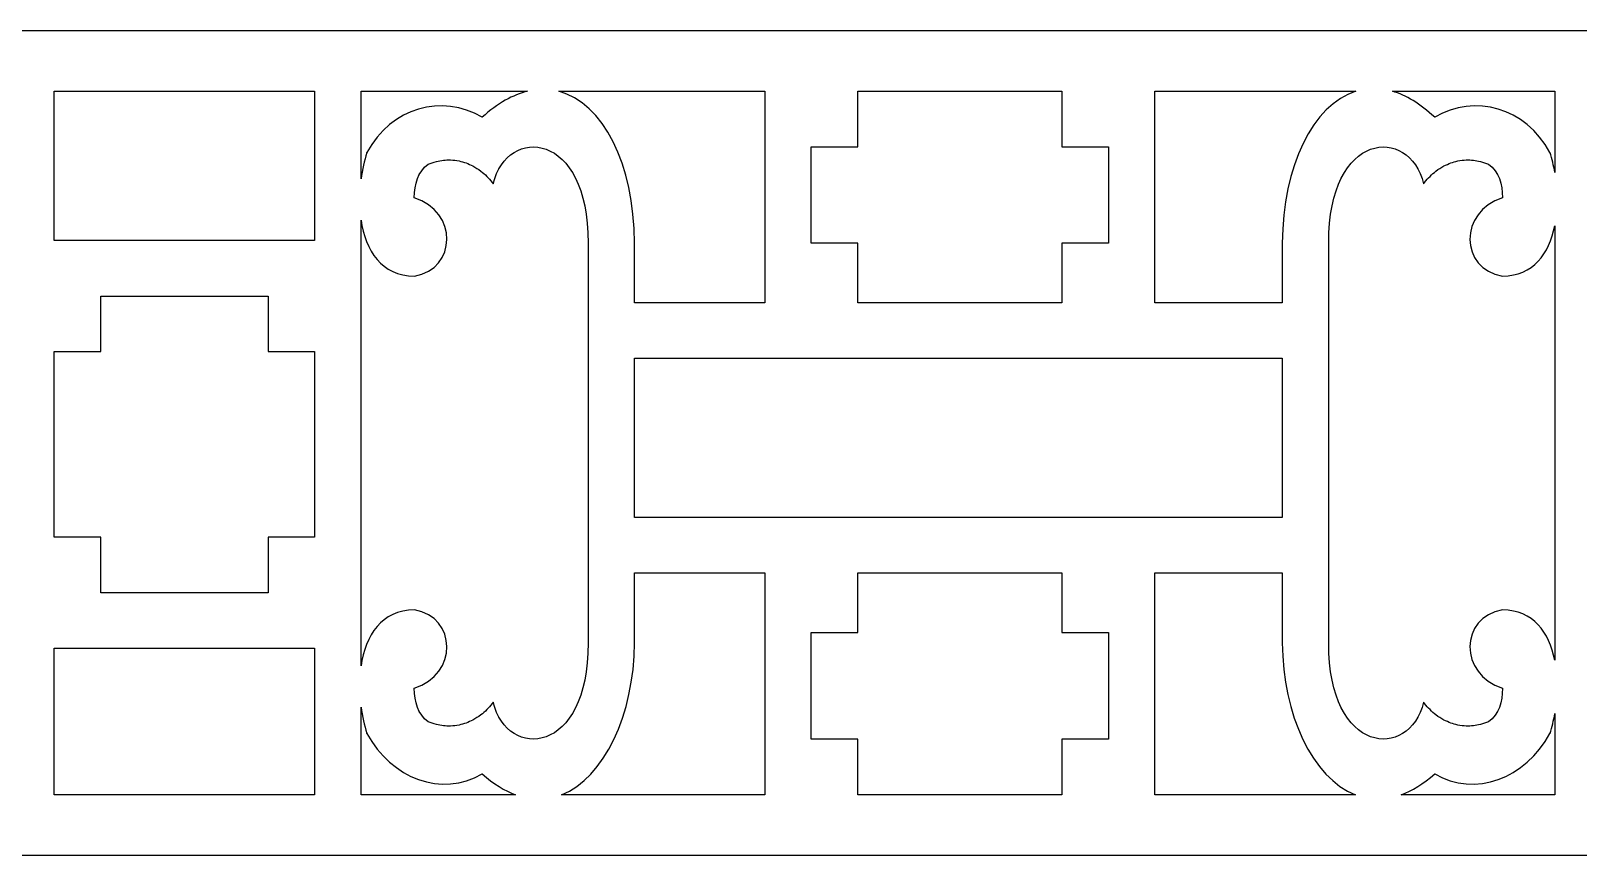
# Model space of a CAD drawing. Header units: centimetres. Extents: x -28 to 24.6, y 2.7 to 11.3.
# Drawn here: x -11.37 to 4.83, y 2.68 to 11.3 of the extents above; entities that cross this region are included whole.
import ezdxf

# ---------------------------------------------------------------- set-up
doc = ezdxf.new("R2010")
doc.units = ezdxf.units.CM
doc.header["$MEASUREMENT"] = 0
doc.layers.add('layer 1', color=7, linetype='Continuous')

msp = doc.modelspace()

# ---------------------------------------------------------------- linework, layer by layer
at = {"layer": 'layer 1', "color": 242}
for points, knots in [([(24.63879, 11.3016), (24.63879, 11.3016), (24.63879, 2.67812), (24.63879, 2.67812), (24.63879, 2.67812), (24.63879, 2.67812), (-27.96447, 2.67812), (-27.96447, 2.67812), (-27.96447, 2.67812), (-27.96447, 2.67812), (-27.96447, 11.3016), (-27.96447, 11.3016), (-27.96447, 11.3016), (-27.96447, 11.3016), (24.63879, 11.3016), (24.63879, 11.3016)], [0, 0, 0, 0, 0.2, 0.2, 0.2, 0.2, 0.4, 0.4, 0.4, 0.4, 0.6, 0.6, 0.6, 0.6, 1, 1, 1, 1]), ([(-11.12282, 10.67041), (-11.12282, 10.67041), (-11.12282, 9.10737), (-11.12282, 9.10737), (-11.12282, 9.10737), (-11.12282, 9.10737), (-8.39776, 9.10737), (-8.39776, 9.10737), (-8.39776, 9.10737), (-8.39776, 9.10737), (-8.39776, 10.67041), (-8.39776, 10.67041), (-8.39776, 10.67041), (-8.39776, 10.67041), (-11.12282, 10.67041), (-11.12282, 10.67041)], [0, 0, 0, 0, 0.2, 0.2, 0.2, 0.2, 0.4, 0.4, 0.4, 0.4, 0.6, 0.6, 0.6, 0.6, 1, 1, 1, 1]), ([(-7.91114, 10.67041), (-7.91114, 10.67041), (-7.91114, 9.75371), (-7.91114, 9.75371), (-7.91114, 9.75371), (-7.89815, 9.8505), (-7.8771, 9.94386), (-7.84957, 10.02822), (-7.84957, 10.02822), (-7.5943, 10.50369), (-7.06294, 10.64637), (-6.6435, 10.39861), (-6.6435, 10.39861), (-6.47983, 10.54584), (-6.32, 10.63351), (-6.16855, 10.67041), (-6.16855, 10.67041), (-6.16855, 10.67041), (-7.91114, 10.67041), (-7.91114, 10.67041)], [0, 0, 0, 0, 0.16666667, 0.16666667, 0.16666667, 0.16666667, 0.33333333, 0.33333333, 0.33333333, 0.33333333, 0.5, 0.5, 0.5, 0.5, 0.66666667, 0.66666667, 0.66666667, 0.66666667, 1, 1, 1, 1]), ([(-5.84176, 10.67041), (-5.37815, 10.54993), (-5.05265, 9.91078), (-5.04761, 9.08226), (-5.04761, 9.08226), (-5.04761, 8.51389), (-5.04761, 9.02668), (-5.04761, 8.4583), (-5.04761, 8.4583), (-5.04761, 8.4583), (-3.68475, 8.4583), (-3.68475, 8.4583), (-3.68475, 8.4583), (-3.68475, 8.4583), (-3.68475, 10.67041), (-3.68475, 10.67041), (-3.68475, 10.67041), (-3.68475, 10.67041), (-5.84176, 10.67041), (-5.84176, 10.67041)], [0, 0, 0, 0, 0.16666667, 0.16666667, 0.16666667, 0.16666667, 0.33333333, 0.33333333, 0.33333333, 0.33333333, 0.5, 0.5, 0.5, 0.5, 0.66666667, 0.66666667, 0.66666667, 0.66666667, 1, 1, 1, 1]), ([(-2.71152, 10.67041), (-2.71152, 10.67041), (-2.71152, 10.09), (-2.71152, 10.09), (-2.71152, 10.09), (-2.71152, 10.09), (-3.19814, 10.09), (-3.19814, 10.09), (-3.19814, 10.09), (-3.19814, 10.09), (-3.19814, 9.0817), (-3.19814, 9.0817), (-3.19814, 9.0817), (-3.19814, 9.0817), (-2.71152, 9.0817), (-2.71152, 9.0817), (-2.71152, 9.0817), (-2.71152, 9.0817), (-2.71152, 8.4583), (-2.71152, 8.4583), (-2.71152, 8.4583), (-2.71152, 8.4583), (-0.57386, 8.4583), (-0.57386, 8.4583), (-0.57386, 8.4583), (-0.57386, 8.4583), (-0.57386, 9.0817), (-0.57386, 9.0817), (-0.57386, 9.0817), (-0.57386, 9.0817), (-0.08724, 9.0817), (-0.08724, 9.0817), (-0.08724, 9.0817), (-0.08724, 9.0817), (-0.08724, 10.09), (-0.08724, 10.09), (-0.08724, 10.09), (-0.08724, 10.09), (-0.57386, 10.09), (-0.57386, 10.09), (-0.57386, 10.09), (-0.57386, 10.09), (-0.57386, 10.67041), (-0.57386, 10.67041), (-0.57386, 10.67041), (-0.57386, 10.67041), (-2.71152, 10.67041), (-2.71152, 10.67041)], [0, 0, 0, 0, 0.07692308, 0.07692308, 0.07692308, 0.07692308, 0.15384615, 0.15384615, 0.15384615, 0.15384615, 0.23076923, 0.23076923, 0.23076923, 0.23076923, 0.30769231, 0.30769231, 0.30769231, 0.30769231, 0.38461538, 0.38461538, 0.38461538, 0.38461538, 0.46153846, 0.46153846, 0.46153846, 0.46153846, 0.53846154, 0.53846154, 0.53846154, 0.53846154, 0.61538462, 0.61538462, 0.61538462, 0.61538462, 0.69230769, 0.69230769, 0.69230769, 0.69230769, 0.76923077, 0.76923077, 0.76923077, 0.76923077, 0.84615385, 0.84615385, 0.84615385, 0.84615385, 1, 1, 1, 1]), ([(0.39938, 10.67041), (0.39938, 10.67041), (0.39938, 8.4583), (0.39938, 8.4583), (0.39938, 8.4583), (0.39938, 8.4583), (1.73237, 8.4583), (1.73237, 8.4583), (1.73237, 8.4583), (1.73237, 9.02668), (1.73237, 8.51389), (1.73237, 9.08226), (1.73237, 9.08226), (1.73731, 9.88537), (2.05316, 10.52914), (2.50289, 10.67041), (2.50289, 10.67041), (2.50289, 10.67041), (0.39938, 10.67041), (0.39938, 10.67041)], [0, 0, 0, 0, 0.16666667, 0.16666667, 0.16666667, 0.16666667, 0.33333333, 0.33333333, 0.33333333, 0.33333333, 0.5, 0.5, 0.5, 0.5, 0.66666667, 0.66666667, 0.66666667, 0.66666667, 1, 1, 1, 1]), ([(2.88526, 10.67041), (3.0274, 10.62873), (3.17635, 10.54075), (3.32826, 10.39861), (3.32826, 10.39861), (3.74769, 10.64637), (4.27905, 10.50369), (4.53433, 10.02822), (4.53433, 10.02822), (4.55543, 9.96357), (4.57269, 9.89359), (4.58546, 9.82087), (4.58546, 9.82087), (4.58546, 9.82087), (4.58546, 10.67041), (4.58546, 10.67041), (4.58546, 10.67041), (4.58546, 10.67041), (2.88526, 10.67041), (2.88526, 10.67041)], [0, 0, 0, 0, 0.16666667, 0.16666667, 0.16666667, 0.16666667, 0.33333333, 0.33333333, 0.33333333, 0.33333333, 0.5, 0.5, 0.5, 0.5, 0.66666667, 0.66666667, 0.66666667, 0.66666667, 1, 1, 1, 1]), ([(-7.91114, 4.65638), (-7.86357, 4.97588), (-7.69788, 5.24196), (-7.35281, 5.24254), (-7.35281, 5.24254), (-6.90344, 5.1692), (-6.89404, 4.56559), (-7.35455, 4.42422), (-7.35455, 4.42422), (-7.3497, 4.27769), (-7.31611, 4.15107), (-7.20771, 4.0731), (-7.20771, 4.0731), (-7.17918, 4.06146), (-7.1514, 4.05187), (-7.12204, 4.04352), (-7.12204, 4.04352), (-7.07179, 4.03219), (-7.02516, 4.02708), (-6.97393, 4.0273), (-6.97393, 4.0273), (-6.94362, 4.02917), (-6.91474, 4.03262), (-6.88471, 4.03796), (-6.88471, 4.03796), (-6.83349, 4.05012), (-6.78814, 4.06663), (-6.73987, 4.09056), (-6.73987, 4.09056), (-6.71096, 4.10695), (-6.68414, 4.12425), (-6.65676, 4.14402), (-6.65676, 4.14402), (-6.61227, 4.17991), (-6.57488, 4.21687), (-6.5373, 4.26256), (-6.5373, 4.26256), (-6.53384, 4.2672), (-6.53044, 4.27184), (-6.52709, 4.27649), (-6.52709, 4.27649), (-6.37766, 3.66456), (-5.52807, 3.72072), (-5.53423, 4.89745), (-5.53423, 4.89745), (-5.53423, 7.62584), (-5.53423, 6.3539), (-5.53423, 9.08226), (-5.53423, 9.08226), (-5.52807, 10.25899), (-6.37766, 10.31516), (-6.52709, 9.70322), (-6.52709, 9.70322), (-6.53044, 9.70787), (-6.53384, 9.71251), (-6.5373, 9.71716), (-6.5373, 9.71716), (-6.57488, 9.76285), (-6.61227, 9.7998), (-6.65676, 9.83569), (-6.65676, 9.83569), (-6.68414, 9.85547), (-6.71096, 9.87276), (-6.73987, 9.88916), (-6.73987, 9.88916), (-6.78814, 9.91309), (-6.83349, 9.92959), (-6.88471, 9.94176), (-6.88471, 9.94176), (-6.91474, 9.9471), (-6.94362, 9.95055), (-6.97393, 9.95241), (-6.97393, 9.95241), (-7.02516, 9.95263), (-7.07179, 9.94752), (-7.12204, 9.93619), (-7.12204, 9.93619), (-7.1514, 9.92784), (-7.17918, 9.91825), (-7.20771, 9.90661), (-7.20771, 9.90661), (-7.31611, 9.82864), (-7.3497, 9.70202), (-7.35455, 9.5555), (-7.35455, 9.5555), (-6.89404, 9.41412), (-6.90344, 8.81051), (-7.35281, 8.73717), (-7.35281, 8.73717), (-7.69788, 8.73775), (-7.86357, 9.00383), (-7.91114, 9.32334), (-7.91114, 9.32334), (-7.91114, 9.32334), (-7.91114, 4.65638), (-7.91114, 4.65638)], [0, 0, 0, 0, 0.04, 0.04, 0.04, 0.04, 0.08, 0.08, 0.08, 0.08, 0.12, 0.12, 0.12, 0.12, 0.16, 0.16, 0.16, 0.16, 0.2, 0.2, 0.2, 0.2, 0.24, 0.24, 0.24, 0.24, 0.28, 0.28, 0.28, 0.28, 0.32, 0.32, 0.32, 0.32, 0.36, 0.36, 0.36, 0.36, 0.4, 0.4, 0.4, 0.4, 0.44, 0.44, 0.44, 0.44, 0.48, 0.48, 0.48, 0.48, 0.52, 0.52, 0.52, 0.52, 0.56, 0.56, 0.56, 0.56, 0.6, 0.6, 0.6, 0.6, 0.64, 0.64, 0.64, 0.64, 0.68, 0.68, 0.68, 0.68, 0.72, 0.72, 0.72, 0.72, 0.76, 0.76, 0.76, 0.76, 0.8, 0.8, 0.8, 0.8, 0.84, 0.84, 0.84, 0.84, 0.88, 0.88, 0.88, 0.88, 0.92, 0.92, 0.92, 0.92, 1, 1, 1, 1]), ([(4.58546, 4.71596), (4.58546, 4.71596), (4.58546, 9.26376), (4.58546, 9.26376), (4.58546, 9.26376), (4.52673, 8.97143), (4.36094, 8.73772), (4.03757, 8.73717), (4.03757, 8.73717), (3.5882, 8.81051), (3.5788, 9.41412), (4.03931, 9.5555), (4.03931, 9.5555), (4.03446, 9.70202), (4.00086, 9.82864), (3.89247, 9.90661), (3.89247, 9.90661), (3.86393, 9.91825), (3.83616, 9.92784), (3.80679, 9.93619), (3.80679, 9.93619), (3.75655, 9.94752), (3.70992, 9.95263), (3.65869, 9.95241), (3.65869, 9.95241), (3.62838, 9.95055), (3.59949, 9.9471), (3.56946, 9.94176), (3.56946, 9.94176), (3.51825, 9.92959), (3.47289, 9.91309), (3.42463, 9.88916), (3.42463, 9.88916), (3.39572, 9.87276), (3.36889, 9.85547), (3.34151, 9.83569), (3.34151, 9.83569), (3.29703, 9.7998), (3.25964, 9.76285), (3.22205, 9.71716), (3.22205, 9.71716), (3.2186, 9.71251), (3.2152, 9.70787), (3.21185, 9.70322), (3.21185, 9.70322), (3.06241, 10.31516), (2.21283, 10.25899), (2.21898, 9.08226), (2.21898, 9.08226), (2.21898, 6.3539), (2.21898, 7.62584), (2.21898, 4.89745), (2.21898, 4.89745), (2.21283, 3.72072), (3.06241, 3.66456), (3.21185, 4.27649), (3.21185, 4.27649), (3.2152, 4.27184), (3.2186, 4.2672), (3.22205, 4.26256), (3.22205, 4.26256), (3.25964, 4.21687), (3.29703, 4.17991), (3.34151, 4.14402), (3.34151, 4.14402), (3.36889, 4.12425), (3.39572, 4.10695), (3.42463, 4.09056), (3.42463, 4.09056), (3.47289, 4.06663), (3.51825, 4.05012), (3.56946, 4.03796), (3.56946, 4.03796), (3.59949, 4.03262), (3.62838, 4.02917), (3.65869, 4.0273), (3.65869, 4.0273), (3.70992, 4.02708), (3.75655, 4.03219), (3.80679, 4.04352), (3.80679, 4.04352), (3.83616, 4.05187), (3.86393, 4.06146), (3.89247, 4.0731), (3.89247, 4.0731), (4.00086, 4.15107), (4.03446, 4.27769), (4.03931, 4.42422), (4.03931, 4.42422), (3.5788, 4.56559), (3.5882, 5.1692), (4.03757, 5.24254), (4.03757, 5.24254), (4.36094, 5.242), (4.52674, 5.00827), (4.58546, 4.71596)], [0, 0, 0, 0, 0.04, 0.04, 0.04, 0.04, 0.08, 0.08, 0.08, 0.08, 0.12, 0.12, 0.12, 0.12, 0.16, 0.16, 0.16, 0.16, 0.2, 0.2, 0.2, 0.2, 0.24, 0.24, 0.24, 0.24, 0.28, 0.28, 0.28, 0.28, 0.32, 0.32, 0.32, 0.32, 0.36, 0.36, 0.36, 0.36, 0.4, 0.4, 0.4, 0.4, 0.44, 0.44, 0.44, 0.44, 0.48, 0.48, 0.48, 0.48, 0.52, 0.52, 0.52, 0.52, 0.56, 0.56, 0.56, 0.56, 0.6, 0.6, 0.6, 0.6, 0.64, 0.64, 0.64, 0.64, 0.68, 0.68, 0.68, 0.68, 0.72, 0.72, 0.72, 0.72, 0.76, 0.76, 0.76, 0.76, 0.8, 0.8, 0.8, 0.8, 0.84, 0.84, 0.84, 0.84, 0.88, 0.88, 0.88, 0.88, 0.92, 0.92, 0.92, 0.92, 1, 1, 1, 1]), ([(-7.84957, 10.02822), (-7.8498, 10.02781), (-7.85067, 10.02617), (-7.85181, 10.02404), (-7.85181, 10.02404), (-7.85181, 10.02404), (-7.84957, 10.02822), (-7.84957, 10.02822)], [0, 0, 0, 0, 0.33333333, 0.33333333, 0.33333333, 0.33333333, 1, 1, 1, 1]), ([(4.53433, 10.02822), (4.53456, 10.02781), (4.53543, 10.02617), (4.53656, 10.02404), (4.53656, 10.02404), (4.53656, 10.02404), (4.53433, 10.02822), (4.53433, 10.02822)], [0, 0, 0, 0, 0.33333333, 0.33333333, 0.33333333, 0.33333333, 1, 1, 1, 1]), ([(-8.39776, 6.00377), (-8.39776, 6.00377), (-8.39776, 7.94655), (-8.39776, 7.94655), (-8.39776, 7.94655), (-8.39776, 7.94655), (-8.88438, 7.94655), (-8.88438, 7.94655), (-8.88438, 7.94655), (-8.88438, 7.94655), (-8.88438, 8.52696), (-8.88438, 8.52696), (-8.88438, 8.52696), (-8.88438, 8.52696), (-10.6362, 8.52696), (-10.6362, 8.52696), (-10.6362, 8.52696), (-10.6362, 8.52696), (-10.6362, 7.94655), (-10.6362, 7.94655), (-10.6362, 7.94655), (-10.6362, 7.94655), (-11.12282, 7.94655), (-11.12282, 7.94655), (-11.12282, 7.94655), (-11.12282, 7.94655), (-11.12282, 6.00377), (-11.12282, 6.00377), (-11.12282, 6.00377), (-11.12282, 6.00377), (-10.6362, 6.00377), (-10.6362, 6.00377), (-10.6362, 6.00377), (-10.6362, 6.00377), (-10.6362, 5.42336), (-10.6362, 5.42336), (-10.6362, 5.42336), (-10.6362, 5.42336), (-8.88438, 5.42336), (-8.88438, 5.42336), (-8.88438, 5.42336), (-8.88438, 5.42336), (-8.88438, 6.00377), (-8.88438, 6.00377), (-8.88438, 6.00377), (-8.88438, 6.00377), (-8.39776, 6.00377), (-8.39776, 6.00377)], [0, 0, 0, 0, 0.07692308, 0.07692308, 0.07692308, 0.07692308, 0.15384615, 0.15384615, 0.15384615, 0.15384615, 0.23076923, 0.23076923, 0.23076923, 0.23076923, 0.30769231, 0.30769231, 0.30769231, 0.30769231, 0.38461538, 0.38461538, 0.38461538, 0.38461538, 0.46153846, 0.46153846, 0.46153846, 0.46153846, 0.53846154, 0.53846154, 0.53846154, 0.53846154, 0.61538462, 0.61538462, 0.61538462, 0.61538462, 0.69230769, 0.69230769, 0.69230769, 0.69230769, 0.76923077, 0.76923077, 0.76923077, 0.76923077, 0.84615385, 0.84615385, 0.84615385, 0.84615385, 1, 1, 1, 1]), ([(-5.04761, 6.20993), (-5.04761, 6.20993), (1.73237, 6.20993), (1.73237, 6.20993), (1.73237, 6.20993), (1.73237, 7.41462), (1.73237, 6.67321), (1.73237, 7.8779), (1.73237, 7.8779), (1.73237, 7.8779), (-5.04761, 7.8779), (-5.04761, 7.8779), (-5.04761, 7.8779), (-5.04761, 6.67321), (-5.04761, 7.41462), (-5.04761, 6.20993)], [0, 0, 0, 0, 0.2, 0.2, 0.2, 0.2, 0.4, 0.4, 0.4, 0.4, 0.6, 0.6, 0.6, 0.6, 1, 1, 1, 1]), ([(-3.68475, 3.30931), (-3.68475, 3.30931), (-3.68475, 5.62953), (-3.68475, 5.62953), (-3.68475, 5.62953), (-3.68475, 5.62953), (-5.04761, 5.62953), (-5.04761, 5.62953), (-5.04761, 5.62953), (-5.04761, 5.06115), (-5.04761, 5.46582), (-5.04761, 4.89745), (-5.04761, 4.89745), (-5.05254, 4.14779), (-5.36457, 3.48438), (-5.81258, 3.30931), (-5.81258, 3.30931), (-5.81258, 3.30931), (-3.68475, 3.30931), (-3.68475, 3.30931)], [0, 0, 0, 0, 0.16666667, 0.16666667, 0.16666667, 0.16666667, 0.33333333, 0.33333333, 0.33333333, 0.33333333, 0.5, 0.5, 0.5, 0.5, 0.66666667, 0.66666667, 0.66666667, 0.66666667, 1, 1, 1, 1]), ([(-0.57386, 3.30931), (-0.57386, 3.30931), (-0.57386, 3.88971), (-0.57386, 3.88971), (-0.57386, 3.88971), (-0.57386, 3.88971), (-0.08724, 3.88971), (-0.08724, 3.88971), (-0.08724, 3.88971), (-0.08724, 3.88971), (-0.08724, 5.00613), (-0.08724, 5.00613), (-0.08724, 5.00613), (-0.08724, 5.00613), (-0.57386, 5.00613), (-0.57386, 5.00613), (-0.57386, 5.00613), (-0.57386, 5.00613), (-0.57386, 5.62953), (-0.57386, 5.62953), (-0.57386, 5.62953), (-0.57386, 5.62953), (-2.71152, 5.62953), (-2.71152, 5.62953), (-2.71152, 5.62953), (-2.71152, 5.62953), (-2.71152, 5.00613), (-2.71152, 5.00613), (-2.71152, 5.00613), (-2.71152, 5.00613), (-3.19814, 5.00613), (-3.19814, 5.00613), (-3.19814, 5.00613), (-3.19814, 5.00613), (-3.19814, 3.88971), (-3.19814, 3.88971), (-3.19814, 3.88971), (-3.19814, 3.88971), (-2.71152, 3.88971), (-2.71152, 3.88971), (-2.71152, 3.88971), (-2.71152, 3.88971), (-2.71152, 3.30931), (-2.71152, 3.30931), (-2.71152, 3.30931), (-2.71152, 3.30931), (-0.57386, 3.30931), (-0.57386, 3.30931)], [0, 0, 0, 0, 0.07692308, 0.07692308, 0.07692308, 0.07692308, 0.15384615, 0.15384615, 0.15384615, 0.15384615, 0.23076923, 0.23076923, 0.23076923, 0.23076923, 0.30769231, 0.30769231, 0.30769231, 0.30769231, 0.38461538, 0.38461538, 0.38461538, 0.38461538, 0.46153846, 0.46153846, 0.46153846, 0.46153846, 0.53846154, 0.53846154, 0.53846154, 0.53846154, 0.61538462, 0.61538462, 0.61538462, 0.61538462, 0.69230769, 0.69230769, 0.69230769, 0.69230769, 0.76923077, 0.76923077, 0.76923077, 0.76923077, 0.84615385, 0.84615385, 0.84615385, 0.84615385, 1, 1, 1, 1]), ([(2.49735, 3.30931), (2.04933, 3.48436), (1.7373, 4.14779), (1.73237, 4.89745), (1.73237, 4.89745), (1.73237, 5.46582), (1.73237, 5.06115), (1.73237, 5.62953), (1.73237, 5.62953), (1.73237, 5.62953), (0.39938, 5.62953), (0.39938, 5.62953), (0.39938, 5.62953), (0.39938, 5.62953), (0.39938, 3.30931), (0.39938, 3.30931), (0.39938, 3.30931), (0.39938, 3.30931), (2.49735, 3.30931), (2.49735, 3.30931)], [0, 0, 0, 0, 0.16666667, 0.16666667, 0.16666667, 0.16666667, 0.33333333, 0.33333333, 0.33333333, 0.33333333, 0.5, 0.5, 0.5, 0.5, 0.66666667, 0.66666667, 0.66666667, 0.66666667, 1, 1, 1, 1]), ([(-8.39776, 3.30931), (-8.39776, 3.30931), (-8.39776, 4.84295), (-8.39776, 4.84295), (-8.39776, 4.84295), (-8.39776, 4.84295), (-11.12282, 4.84295), (-11.12282, 4.84295), (-11.12282, 4.84295), (-11.12282, 4.84295), (-11.12282, 3.30931), (-11.12282, 3.30931), (-11.12282, 3.30931), (-11.12282, 3.30931), (-8.39776, 3.30931), (-8.39776, 3.30931)], [0, 0, 0, 0, 0.2, 0.2, 0.2, 0.2, 0.4, 0.4, 0.4, 0.4, 0.6, 0.6, 0.6, 0.6, 1, 1, 1, 1]), ([(-6.29271, 3.30931), (-6.40641, 3.35086), (-6.52394, 3.42223), (-6.6435, 3.52766), (-6.6435, 3.52766), (-7.06294, 3.2799), (-7.5943, 3.47603), (-7.84957, 3.95149), (-7.84957, 3.95149), (-7.8771, 4.03585), (-7.89815, 4.12921), (-7.91114, 4.226), (-7.91114, 4.226), (-7.91114, 4.226), (-7.91114, 3.30931), (-7.91114, 3.30931), (-7.91114, 3.30931), (-7.91114, 3.30931), (-6.29271, 3.30931), (-6.29271, 3.30931)], [0, 0, 0, 0, 0.16666667, 0.16666667, 0.16666667, 0.16666667, 0.33333333, 0.33333333, 0.33333333, 0.33333333, 0.5, 0.5, 0.5, 0.5, 0.66666667, 0.66666667, 0.66666667, 0.66666667, 1, 1, 1, 1]), ([(4.58546, 3.30931), (4.58546, 3.30931), (4.58546, 4.15885), (4.58546, 4.15885), (4.58546, 4.15885), (4.57269, 4.08612), (4.55543, 4.01615), (4.53433, 3.95149), (4.53433, 3.95149), (4.27905, 3.47603), (3.74769, 3.2799), (3.32826, 3.52766), (3.32826, 3.52766), (3.2087, 3.42223), (3.09118, 3.3509), (2.97748, 3.30931), (2.97748, 3.30931), (2.97748, 3.30931), (4.58546, 3.30931), (4.58546, 3.30931)], [0, 0, 0, 0, 0.16666667, 0.16666667, 0.16666667, 0.16666667, 0.33333333, 0.33333333, 0.33333333, 0.33333333, 0.5, 0.5, 0.5, 0.5, 0.66666667, 0.66666667, 0.66666667, 0.66666667, 1, 1, 1, 1]), ([(-7.84957, 3.95149), (-7.8498, 3.9519), (-7.85067, 3.95354), (-7.85181, 3.95568), (-7.85181, 3.95568), (-7.85181, 3.95568), (-7.84957, 3.95149), (-7.84957, 3.95149)], [0, 0, 0, 0, 0.33333333, 0.33333333, 0.33333333, 0.33333333, 1, 1, 1, 1]), ([(4.53433, 3.95149), (4.53456, 3.9519), (4.53543, 3.95354), (4.53656, 3.95568), (4.53656, 3.95568), (4.53656, 3.95568), (4.53433, 3.95149), (4.53433, 3.95149)], [0, 0, 0, 0, 0.33333333, 0.33333333, 0.33333333, 0.33333333, 1, 1, 1, 1])]:
    msp.add_open_spline(points, degree=3, knots=knots, dxfattribs=at)
at = {"layer": 'layer 1', "color": 242, "lineweight": 9}
for points, knots in [([(24.63879, 11.3016), (24.63879, 11.3016), (24.63879, 2.67812), (24.63879, 2.67812), (24.63879, 2.67812), (24.63879, 2.67812), (-27.96447, 2.67812), (-27.96447, 2.67812), (-27.96447, 2.67812), (-27.96447, 2.67812), (-27.96447, 11.3016), (-27.96447, 11.3016), (-27.96447, 11.3016), (-27.96447, 11.3016), (24.63879, 11.3016), (24.63879, 11.3016)], [0, 0, 0, 0, 0.2, 0.2, 0.2, 0.2, 0.4, 0.4, 0.4, 0.4, 0.6, 0.6, 0.6, 0.6, 1, 1, 1, 1]), ([(-11.12282, 10.67041), (-11.12282, 10.67041), (-11.12282, 9.10737), (-11.12282, 9.10737), (-11.12282, 9.10737), (-11.12282, 9.10737), (-8.39776, 9.10737), (-8.39776, 9.10737), (-8.39776, 9.10737), (-8.39776, 9.10737), (-8.39776, 10.67041), (-8.39776, 10.67041), (-8.39776, 10.67041), (-8.39776, 10.67041), (-11.12282, 10.67041), (-11.12282, 10.67041)], [0, 0, 0, 0, 0.2, 0.2, 0.2, 0.2, 0.4, 0.4, 0.4, 0.4, 0.6, 0.6, 0.6, 0.6, 1, 1, 1, 1]), ([(-7.91114, 10.67041), (-7.91114, 10.67041), (-7.91114, 9.75371), (-7.91114, 9.75371), (-7.91114, 9.75371), (-7.89815, 9.8505), (-7.8771, 9.94386), (-7.84957, 10.02822), (-7.84957, 10.02822), (-7.5943, 10.50369), (-7.06294, 10.64637), (-6.6435, 10.39861), (-6.6435, 10.39861), (-6.47983, 10.54584), (-6.32, 10.63351), (-6.16855, 10.67041), (-6.16855, 10.67041), (-6.16855, 10.67041), (-7.91114, 10.67041), (-7.91114, 10.67041)], [0, 0, 0, 0, 0.16666667, 0.16666667, 0.16666667, 0.16666667, 0.33333333, 0.33333333, 0.33333333, 0.33333333, 0.5, 0.5, 0.5, 0.5, 0.66666667, 0.66666667, 0.66666667, 0.66666667, 1, 1, 1, 1]), ([(-5.84176, 10.67041), (-5.37815, 10.54993), (-5.05265, 9.91078), (-5.04761, 9.08226), (-5.04761, 9.08226), (-5.04761, 8.51389), (-5.04761, 9.02668), (-5.04761, 8.4583), (-5.04761, 8.4583), (-5.04761, 8.4583), (-3.68475, 8.4583), (-3.68475, 8.4583), (-3.68475, 8.4583), (-3.68475, 8.4583), (-3.68475, 10.67041), (-3.68475, 10.67041), (-3.68475, 10.67041), (-3.68475, 10.67041), (-5.84176, 10.67041), (-5.84176, 10.67041)], [0, 0, 0, 0, 0.16666667, 0.16666667, 0.16666667, 0.16666667, 0.33333333, 0.33333333, 0.33333333, 0.33333333, 0.5, 0.5, 0.5, 0.5, 0.66666667, 0.66666667, 0.66666667, 0.66666667, 1, 1, 1, 1]), ([(-2.71152, 10.67041), (-2.71152, 10.67041), (-2.71152, 10.09), (-2.71152, 10.09), (-2.71152, 10.09), (-2.71152, 10.09), (-3.19814, 10.09), (-3.19814, 10.09), (-3.19814, 10.09), (-3.19814, 10.09), (-3.19814, 9.0817), (-3.19814, 9.0817), (-3.19814, 9.0817), (-3.19814, 9.0817), (-2.71152, 9.0817), (-2.71152, 9.0817), (-2.71152, 9.0817), (-2.71152, 9.0817), (-2.71152, 8.4583), (-2.71152, 8.4583), (-2.71152, 8.4583), (-2.71152, 8.4583), (-0.57386, 8.4583), (-0.57386, 8.4583), (-0.57386, 8.4583), (-0.57386, 8.4583), (-0.57386, 9.0817), (-0.57386, 9.0817), (-0.57386, 9.0817), (-0.57386, 9.0817), (-0.08724, 9.0817), (-0.08724, 9.0817), (-0.08724, 9.0817), (-0.08724, 9.0817), (-0.08724, 10.09), (-0.08724, 10.09), (-0.08724, 10.09), (-0.08724, 10.09), (-0.57386, 10.09), (-0.57386, 10.09), (-0.57386, 10.09), (-0.57386, 10.09), (-0.57386, 10.67041), (-0.57386, 10.67041), (-0.57386, 10.67041), (-0.57386, 10.67041), (-2.71152, 10.67041), (-2.71152, 10.67041)], [0, 0, 0, 0, 0.07692308, 0.07692308, 0.07692308, 0.07692308, 0.15384615, 0.15384615, 0.15384615, 0.15384615, 0.23076923, 0.23076923, 0.23076923, 0.23076923, 0.30769231, 0.30769231, 0.30769231, 0.30769231, 0.38461538, 0.38461538, 0.38461538, 0.38461538, 0.46153846, 0.46153846, 0.46153846, 0.46153846, 0.53846154, 0.53846154, 0.53846154, 0.53846154, 0.61538462, 0.61538462, 0.61538462, 0.61538462, 0.69230769, 0.69230769, 0.69230769, 0.69230769, 0.76923077, 0.76923077, 0.76923077, 0.76923077, 0.84615385, 0.84615385, 0.84615385, 0.84615385, 1, 1, 1, 1]), ([(0.39938, 10.67041), (0.39938, 10.67041), (0.39938, 8.4583), (0.39938, 8.4583), (0.39938, 8.4583), (0.39938, 8.4583), (1.73237, 8.4583), (1.73237, 8.4583), (1.73237, 8.4583), (1.73237, 9.02668), (1.73237, 8.51389), (1.73237, 9.08226), (1.73237, 9.08226), (1.73731, 9.88537), (2.05316, 10.52914), (2.50289, 10.67041), (2.50289, 10.67041), (2.50289, 10.67041), (0.39938, 10.67041), (0.39938, 10.67041)], [0, 0, 0, 0, 0.16666667, 0.16666667, 0.16666667, 0.16666667, 0.33333333, 0.33333333, 0.33333333, 0.33333333, 0.5, 0.5, 0.5, 0.5, 0.66666667, 0.66666667, 0.66666667, 0.66666667, 1, 1, 1, 1]), ([(2.88526, 10.67041), (3.0274, 10.62873), (3.17635, 10.54075), (3.32826, 10.39861), (3.32826, 10.39861), (3.74769, 10.64637), (4.27905, 10.50369), (4.53433, 10.02822), (4.53433, 10.02822), (4.55543, 9.96357), (4.57269, 9.89359), (4.58546, 9.82087), (4.58546, 9.82087), (4.58546, 9.82087), (4.58546, 10.67041), (4.58546, 10.67041), (4.58546, 10.67041), (4.58546, 10.67041), (2.88526, 10.67041), (2.88526, 10.67041)], [0, 0, 0, 0, 0.16666667, 0.16666667, 0.16666667, 0.16666667, 0.33333333, 0.33333333, 0.33333333, 0.33333333, 0.5, 0.5, 0.5, 0.5, 0.66666667, 0.66666667, 0.66666667, 0.66666667, 1, 1, 1, 1]), ([(-7.91114, 4.65638), (-7.86357, 4.97588), (-7.69788, 5.24196), (-7.35281, 5.24254), (-7.35281, 5.24254), (-6.90344, 5.1692), (-6.89404, 4.56559), (-7.35455, 4.42422), (-7.35455, 4.42422), (-7.3497, 4.27769), (-7.31611, 4.15107), (-7.20771, 4.0731), (-7.20771, 4.0731), (-7.17918, 4.06146), (-7.1514, 4.05187), (-7.12204, 4.04352), (-7.12204, 4.04352), (-7.07179, 4.03219), (-7.02516, 4.02708), (-6.97393, 4.0273), (-6.97393, 4.0273), (-6.94362, 4.02917), (-6.91474, 4.03262), (-6.88471, 4.03796), (-6.88471, 4.03796), (-6.83349, 4.05012), (-6.78814, 4.06663), (-6.73987, 4.09056), (-6.73987, 4.09056), (-6.71096, 4.10695), (-6.68414, 4.12425), (-6.65676, 4.14402), (-6.65676, 4.14402), (-6.61227, 4.17991), (-6.57488, 4.21687), (-6.5373, 4.26256), (-6.5373, 4.26256), (-6.53384, 4.2672), (-6.53044, 4.27184), (-6.52709, 4.27649), (-6.52709, 4.27649), (-6.37766, 3.66456), (-5.52807, 3.72072), (-5.53423, 4.89745), (-5.53423, 4.89745), (-5.53423, 7.62584), (-5.53423, 6.3539), (-5.53423, 9.08226), (-5.53423, 9.08226), (-5.52807, 10.25899), (-6.37766, 10.31516), (-6.52709, 9.70322), (-6.52709, 9.70322), (-6.53044, 9.70787), (-6.53384, 9.71251), (-6.5373, 9.71716), (-6.5373, 9.71716), (-6.57488, 9.76285), (-6.61227, 9.7998), (-6.65676, 9.83569), (-6.65676, 9.83569), (-6.68414, 9.85547), (-6.71096, 9.87276), (-6.73987, 9.88916), (-6.73987, 9.88916), (-6.78814, 9.91309), (-6.83349, 9.92959), (-6.88471, 9.94176), (-6.88471, 9.94176), (-6.91474, 9.9471), (-6.94362, 9.95055), (-6.97393, 9.95241), (-6.97393, 9.95241), (-7.02516, 9.95263), (-7.07179, 9.94752), (-7.12204, 9.93619), (-7.12204, 9.93619), (-7.1514, 9.92784), (-7.17918, 9.91825), (-7.20771, 9.90661), (-7.20771, 9.90661), (-7.31611, 9.82864), (-7.3497, 9.70202), (-7.35455, 9.5555), (-7.35455, 9.5555), (-6.89404, 9.41412), (-6.90344, 8.81051), (-7.35281, 8.73717), (-7.35281, 8.73717), (-7.69788, 8.73775), (-7.86357, 9.00383), (-7.91114, 9.32334), (-7.91114, 9.32334), (-7.91114, 9.32334), (-7.91114, 4.65638), (-7.91114, 4.65638)], [0, 0, 0, 0, 0.04, 0.04, 0.04, 0.04, 0.08, 0.08, 0.08, 0.08, 0.12, 0.12, 0.12, 0.12, 0.16, 0.16, 0.16, 0.16, 0.2, 0.2, 0.2, 0.2, 0.24, 0.24, 0.24, 0.24, 0.28, 0.28, 0.28, 0.28, 0.32, 0.32, 0.32, 0.32, 0.36, 0.36, 0.36, 0.36, 0.4, 0.4, 0.4, 0.4, 0.44, 0.44, 0.44, 0.44, 0.48, 0.48, 0.48, 0.48, 0.52, 0.52, 0.52, 0.52, 0.56, 0.56, 0.56, 0.56, 0.6, 0.6, 0.6, 0.6, 0.64, 0.64, 0.64, 0.64, 0.68, 0.68, 0.68, 0.68, 0.72, 0.72, 0.72, 0.72, 0.76, 0.76, 0.76, 0.76, 0.8, 0.8, 0.8, 0.8, 0.84, 0.84, 0.84, 0.84, 0.88, 0.88, 0.88, 0.88, 0.92, 0.92, 0.92, 0.92, 1, 1, 1, 1]), ([(4.58546, 4.71596), (4.58546, 4.71596), (4.58546, 9.26376), (4.58546, 9.26376), (4.58546, 9.26376), (4.52673, 8.97143), (4.36094, 8.73772), (4.03757, 8.73717), (4.03757, 8.73717), (3.5882, 8.81051), (3.5788, 9.41412), (4.03931, 9.5555), (4.03931, 9.5555), (4.03446, 9.70202), (4.00086, 9.82864), (3.89247, 9.90661), (3.89247, 9.90661), (3.86393, 9.91825), (3.83616, 9.92784), (3.80679, 9.93619), (3.80679, 9.93619), (3.75655, 9.94752), (3.70992, 9.95263), (3.65869, 9.95241), (3.65869, 9.95241), (3.62838, 9.95055), (3.59949, 9.9471), (3.56946, 9.94176), (3.56946, 9.94176), (3.51825, 9.92959), (3.47289, 9.91309), (3.42463, 9.88916), (3.42463, 9.88916), (3.39572, 9.87276), (3.36889, 9.85547), (3.34151, 9.83569), (3.34151, 9.83569), (3.29703, 9.7998), (3.25964, 9.76285), (3.22205, 9.71716), (3.22205, 9.71716), (3.2186, 9.71251), (3.2152, 9.70787), (3.21185, 9.70322), (3.21185, 9.70322), (3.06241, 10.31516), (2.21283, 10.25899), (2.21898, 9.08226), (2.21898, 9.08226), (2.21898, 6.3539), (2.21898, 7.62584), (2.21898, 4.89745), (2.21898, 4.89745), (2.21283, 3.72072), (3.06241, 3.66456), (3.21185, 4.27649), (3.21185, 4.27649), (3.2152, 4.27184), (3.2186, 4.2672), (3.22205, 4.26256), (3.22205, 4.26256), (3.25964, 4.21687), (3.29703, 4.17991), (3.34151, 4.14402), (3.34151, 4.14402), (3.36889, 4.12425), (3.39572, 4.10695), (3.42463, 4.09056), (3.42463, 4.09056), (3.47289, 4.06663), (3.51825, 4.05012), (3.56946, 4.03796), (3.56946, 4.03796), (3.59949, 4.03262), (3.62838, 4.02917), (3.65869, 4.0273), (3.65869, 4.0273), (3.70992, 4.02708), (3.75655, 4.03219), (3.80679, 4.04352), (3.80679, 4.04352), (3.83616, 4.05187), (3.86393, 4.06146), (3.89247, 4.0731), (3.89247, 4.0731), (4.00086, 4.15107), (4.03446, 4.27769), (4.03931, 4.42422), (4.03931, 4.42422), (3.5788, 4.56559), (3.5882, 5.1692), (4.03757, 5.24254), (4.03757, 5.24254), (4.36094, 5.242), (4.52674, 5.00827), (4.58546, 4.71596)], [0, 0, 0, 0, 0.04, 0.04, 0.04, 0.04, 0.08, 0.08, 0.08, 0.08, 0.12, 0.12, 0.12, 0.12, 0.16, 0.16, 0.16, 0.16, 0.2, 0.2, 0.2, 0.2, 0.24, 0.24, 0.24, 0.24, 0.28, 0.28, 0.28, 0.28, 0.32, 0.32, 0.32, 0.32, 0.36, 0.36, 0.36, 0.36, 0.4, 0.4, 0.4, 0.4, 0.44, 0.44, 0.44, 0.44, 0.48, 0.48, 0.48, 0.48, 0.52, 0.52, 0.52, 0.52, 0.56, 0.56, 0.56, 0.56, 0.6, 0.6, 0.6, 0.6, 0.64, 0.64, 0.64, 0.64, 0.68, 0.68, 0.68, 0.68, 0.72, 0.72, 0.72, 0.72, 0.76, 0.76, 0.76, 0.76, 0.8, 0.8, 0.8, 0.8, 0.84, 0.84, 0.84, 0.84, 0.88, 0.88, 0.88, 0.88, 0.92, 0.92, 0.92, 0.92, 1, 1, 1, 1]), ([(-8.39776, 6.00377), (-8.39776, 6.00377), (-8.39776, 7.94655), (-8.39776, 7.94655), (-8.39776, 7.94655), (-8.39776, 7.94655), (-8.88438, 7.94655), (-8.88438, 7.94655), (-8.88438, 7.94655), (-8.88438, 7.94655), (-8.88438, 8.52696), (-8.88438, 8.52696), (-8.88438, 8.52696), (-8.88438, 8.52696), (-10.6362, 8.52696), (-10.6362, 8.52696), (-10.6362, 8.52696), (-10.6362, 8.52696), (-10.6362, 7.94655), (-10.6362, 7.94655), (-10.6362, 7.94655), (-10.6362, 7.94655), (-11.12282, 7.94655), (-11.12282, 7.94655), (-11.12282, 7.94655), (-11.12282, 7.94655), (-11.12282, 6.00377), (-11.12282, 6.00377), (-11.12282, 6.00377), (-11.12282, 6.00377), (-10.6362, 6.00377), (-10.6362, 6.00377), (-10.6362, 6.00377), (-10.6362, 6.00377), (-10.6362, 5.42336), (-10.6362, 5.42336), (-10.6362, 5.42336), (-10.6362, 5.42336), (-8.88438, 5.42336), (-8.88438, 5.42336), (-8.88438, 5.42336), (-8.88438, 5.42336), (-8.88438, 6.00377), (-8.88438, 6.00377), (-8.88438, 6.00377), (-8.88438, 6.00377), (-8.39776, 6.00377), (-8.39776, 6.00377)], [0, 0, 0, 0, 0.07692308, 0.07692308, 0.07692308, 0.07692308, 0.15384615, 0.15384615, 0.15384615, 0.15384615, 0.23076923, 0.23076923, 0.23076923, 0.23076923, 0.30769231, 0.30769231, 0.30769231, 0.30769231, 0.38461538, 0.38461538, 0.38461538, 0.38461538, 0.46153846, 0.46153846, 0.46153846, 0.46153846, 0.53846154, 0.53846154, 0.53846154, 0.53846154, 0.61538462, 0.61538462, 0.61538462, 0.61538462, 0.69230769, 0.69230769, 0.69230769, 0.69230769, 0.76923077, 0.76923077, 0.76923077, 0.76923077, 0.84615385, 0.84615385, 0.84615385, 0.84615385, 1, 1, 1, 1]), ([(-5.04761, 6.20993), (-5.04761, 6.20993), (1.73237, 6.20993), (1.73237, 6.20993), (1.73237, 6.20993), (1.73237, 7.41462), (1.73237, 6.67321), (1.73237, 7.8779), (1.73237, 7.8779), (1.73237, 7.8779), (-5.04761, 7.8779), (-5.04761, 7.8779), (-5.04761, 7.8779), (-5.04761, 6.67321), (-5.04761, 7.41462), (-5.04761, 6.20993)], [0, 0, 0, 0, 0.2, 0.2, 0.2, 0.2, 0.4, 0.4, 0.4, 0.4, 0.6, 0.6, 0.6, 0.6, 1, 1, 1, 1]), ([(-3.68475, 3.30931), (-3.68475, 3.30931), (-3.68475, 5.62953), (-3.68475, 5.62953), (-3.68475, 5.62953), (-3.68475, 5.62953), (-5.04761, 5.62953), (-5.04761, 5.62953), (-5.04761, 5.62953), (-5.04761, 5.06115), (-5.04761, 5.46582), (-5.04761, 4.89745), (-5.04761, 4.89745), (-5.05254, 4.14779), (-5.36457, 3.48438), (-5.81258, 3.30931), (-5.81258, 3.30931), (-5.81258, 3.30931), (-3.68475, 3.30931), (-3.68475, 3.30931)], [0, 0, 0, 0, 0.16666667, 0.16666667, 0.16666667, 0.16666667, 0.33333333, 0.33333333, 0.33333333, 0.33333333, 0.5, 0.5, 0.5, 0.5, 0.66666667, 0.66666667, 0.66666667, 0.66666667, 1, 1, 1, 1]), ([(-0.57386, 3.30931), (-0.57386, 3.30931), (-0.57386, 3.88971), (-0.57386, 3.88971), (-0.57386, 3.88971), (-0.57386, 3.88971), (-0.08724, 3.88971), (-0.08724, 3.88971), (-0.08724, 3.88971), (-0.08724, 3.88971), (-0.08724, 5.00613), (-0.08724, 5.00613), (-0.08724, 5.00613), (-0.08724, 5.00613), (-0.57386, 5.00613), (-0.57386, 5.00613), (-0.57386, 5.00613), (-0.57386, 5.00613), (-0.57386, 5.62953), (-0.57386, 5.62953), (-0.57386, 5.62953), (-0.57386, 5.62953), (-2.71152, 5.62953), (-2.71152, 5.62953), (-2.71152, 5.62953), (-2.71152, 5.62953), (-2.71152, 5.00613), (-2.71152, 5.00613), (-2.71152, 5.00613), (-2.71152, 5.00613), (-3.19814, 5.00613), (-3.19814, 5.00613), (-3.19814, 5.00613), (-3.19814, 5.00613), (-3.19814, 3.88971), (-3.19814, 3.88971), (-3.19814, 3.88971), (-3.19814, 3.88971), (-2.71152, 3.88971), (-2.71152, 3.88971), (-2.71152, 3.88971), (-2.71152, 3.88971), (-2.71152, 3.30931), (-2.71152, 3.30931), (-2.71152, 3.30931), (-2.71152, 3.30931), (-0.57386, 3.30931), (-0.57386, 3.30931)], [0, 0, 0, 0, 0.07692308, 0.07692308, 0.07692308, 0.07692308, 0.15384615, 0.15384615, 0.15384615, 0.15384615, 0.23076923, 0.23076923, 0.23076923, 0.23076923, 0.30769231, 0.30769231, 0.30769231, 0.30769231, 0.38461538, 0.38461538, 0.38461538, 0.38461538, 0.46153846, 0.46153846, 0.46153846, 0.46153846, 0.53846154, 0.53846154, 0.53846154, 0.53846154, 0.61538462, 0.61538462, 0.61538462, 0.61538462, 0.69230769, 0.69230769, 0.69230769, 0.69230769, 0.76923077, 0.76923077, 0.76923077, 0.76923077, 0.84615385, 0.84615385, 0.84615385, 0.84615385, 1, 1, 1, 1]), ([(2.49735, 3.30931), (2.04933, 3.48436), (1.7373, 4.14779), (1.73237, 4.89745), (1.73237, 4.89745), (1.73237, 5.46582), (1.73237, 5.06115), (1.73237, 5.62953), (1.73237, 5.62953), (1.73237, 5.62953), (0.39938, 5.62953), (0.39938, 5.62953), (0.39938, 5.62953), (0.39938, 5.62953), (0.39938, 3.30931), (0.39938, 3.30931), (0.39938, 3.30931), (0.39938, 3.30931), (2.49735, 3.30931), (2.49735, 3.30931)], [0, 0, 0, 0, 0.16666667, 0.16666667, 0.16666667, 0.16666667, 0.33333333, 0.33333333, 0.33333333, 0.33333333, 0.5, 0.5, 0.5, 0.5, 0.66666667, 0.66666667, 0.66666667, 0.66666667, 1, 1, 1, 1]), ([(-8.39776, 3.30931), (-8.39776, 3.30931), (-8.39776, 4.84295), (-8.39776, 4.84295), (-8.39776, 4.84295), (-8.39776, 4.84295), (-11.12282, 4.84295), (-11.12282, 4.84295), (-11.12282, 4.84295), (-11.12282, 4.84295), (-11.12282, 3.30931), (-11.12282, 3.30931), (-11.12282, 3.30931), (-11.12282, 3.30931), (-8.39776, 3.30931), (-8.39776, 3.30931)], [0, 0, 0, 0, 0.2, 0.2, 0.2, 0.2, 0.4, 0.4, 0.4, 0.4, 0.6, 0.6, 0.6, 0.6, 1, 1, 1, 1]), ([(-6.29271, 3.30931), (-6.40641, 3.35086), (-6.52394, 3.42223), (-6.6435, 3.52766), (-6.6435, 3.52766), (-7.06294, 3.2799), (-7.5943, 3.47603), (-7.84957, 3.95149), (-7.84957, 3.95149), (-7.8771, 4.03585), (-7.89815, 4.12921), (-7.91114, 4.226), (-7.91114, 4.226), (-7.91114, 4.226), (-7.91114, 3.30931), (-7.91114, 3.30931), (-7.91114, 3.30931), (-7.91114, 3.30931), (-6.29271, 3.30931), (-6.29271, 3.30931)], [0, 0, 0, 0, 0.16666667, 0.16666667, 0.16666667, 0.16666667, 0.33333333, 0.33333333, 0.33333333, 0.33333333, 0.5, 0.5, 0.5, 0.5, 0.66666667, 0.66666667, 0.66666667, 0.66666667, 1, 1, 1, 1]), ([(4.58546, 3.30931), (4.58546, 3.30931), (4.58546, 4.15885), (4.58546, 4.15885), (4.58546, 4.15885), (4.57269, 4.08612), (4.55543, 4.01615), (4.53433, 3.95149), (4.53433, 3.95149), (4.27905, 3.47603), (3.74769, 3.2799), (3.32826, 3.52766), (3.32826, 3.52766), (3.2087, 3.42223), (3.09118, 3.3509), (2.97748, 3.30931), (2.97748, 3.30931), (2.97748, 3.30931), (4.58546, 3.30931), (4.58546, 3.30931)], [0, 0, 0, 0, 0.16666667, 0.16666667, 0.16666667, 0.16666667, 0.33333333, 0.33333333, 0.33333333, 0.33333333, 0.5, 0.5, 0.5, 0.5, 0.66666667, 0.66666667, 0.66666667, 0.66666667, 1, 1, 1, 1])]:
    msp.add_open_spline(points, degree=3, knots=knots, dxfattribs=at)
for points in [[(-7.84957, 10.02822), (-7.8498, 10.02781), (-7.85067, 10.02617), (-7.85181, 10.02404)], [(4.53433, 10.02822), (4.53456, 10.02781), (4.53543, 10.02617), (4.53656, 10.02404)], [(-7.84957, 3.95149), (-7.8498, 3.9519), (-7.85067, 3.95354), (-7.85181, 3.95568)], [(4.53433, 3.95149), (4.53456, 3.9519), (4.53543, 3.95354), (4.53656, 3.95568)]]:
    msp.add_open_spline(points, degree=3, dxfattribs=at)

doc.saveas('drawing.dxf')
